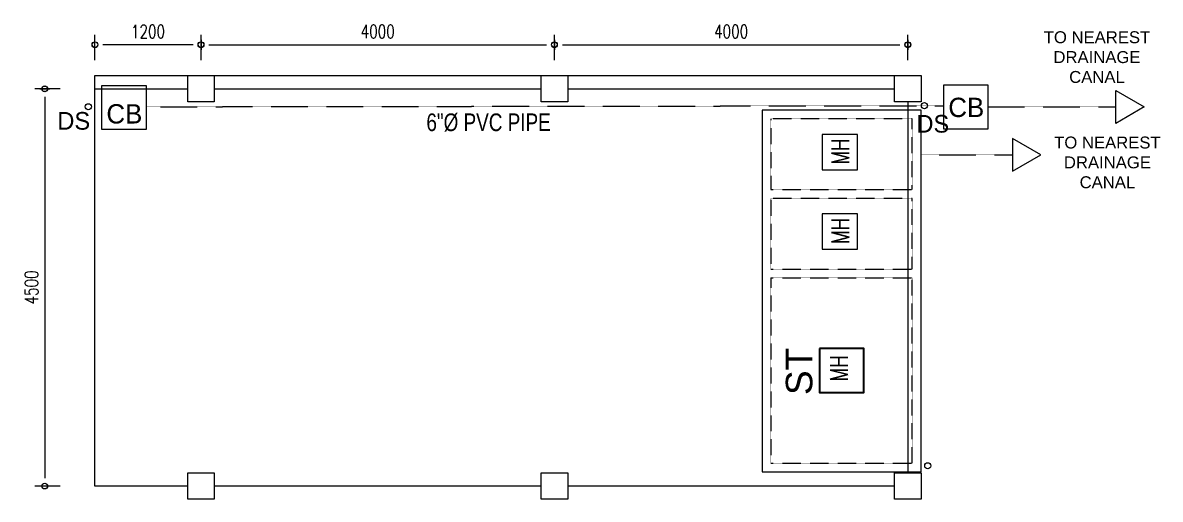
# Model space of a CAD drawing. Header units: millimetres. Extents: x 1634676 to 2610633, y -385676 to -37463.
# Drawn here: x 2116940 to 2129814, y -218295 to -212896 of the extents above; entities that cross this region are included whole.
import ezdxf

# ---------------------------------------------------------------- set-up
doc = ezdxf.new("R2010")
doc.units = ezdxf.units.MM
doc.header["$MEASUREMENT"] = 0
doc.linetypes.add('DASHED', pattern=[0.75, 0.5, -0.25])
doc.linetypes.add('DASHED2', pattern=[0.375, 0.25, -0.125])
doc.layers.get('0').update_dxf_attribs({"lineweight": 15})
doc.layers.get('Defpoints').update_dxf_attribs({"color": 250})
for name, color, linetype, lineweight in [('.1', 1, 'Continuous', 9), ('.15', 7, 'Continuous', 15), ('.2', 2, 'Continuous', 20), ('RED', 1, 'Continuous', 9), ('ST-ANNOT_A', 74, 'Continuous', 20), ('ST-COL_E', 6, 'Continuous', 30), ('ST-DIM_E', 250, 'Continuous', 13), ('ST-HATCH_E', 250, 'Continuous', 9)]:
    doc.layers.add(name, color=color, linetype=linetype, lineweight=lineweight)
doc.styles.add('specs100', font='GOTHIC.TTF', dxfattribs={"height": 0.21})
doc.styles.add('ST_TEXT', font='romans.shx', dxfattribs={"width": 0.75})
doc.styles.get("Standard").update_dxf_attribs({"font": 'GOTHIC.TTF'})
doc.styles.add('STYLE1', font='times.ttf', dxfattribs={"height": 8})
doc.dimstyles.new('ST_D75', dxfattribs={"dimscale": 75, "dimtxt": 2, "dimasz": 1.2, "dimexe": 1.5, "dimexo": 1, "dimgap": 1, "dimtad": 1, "dimdec": 0, "dimzin": 1, "dimdsep": 46, "dimtxsty": 'ST_TEXT', "dimblk": 'OpenIndicator', "dimcen": 1, "dimclrd": 256, "dimclre": 256, "dimclrt": 7, "dimadec": 0, "dimazin": 0, "dimtfac": 1, "dimtdec": 0, "dimtix": 1, "dimtmove": 2, "dimatfit": 3, "dimldrblk": 'OPEN90', "dimfxl": 0.075, "dimlwd": -1, "dimlwe": -1, "dimarcsym": 0})

# ---------------------------------------------------------------- blocks, each defined once
blk = doc.blocks.new('5675675757')
for points in [[(2045777, -47336), (2045777, -47036), (2045477, -47036), (2045477, -47336)], [(2049777, -47336), (2049777, -47036), (2049477, -47036), (2049477, -47336)], [(2053777, -47336), (2053777, -47036), (2053477, -47036), (2053477, -47336)], [(2045777, -51836), (2045777, -51536), (2045477, -51536), (2045477, -51836)], [(2049777, -51836), (2049777, -51536), (2049477, -51536), (2049477, -51836)], [(2053777, -51836), (2053777, -51536), (2053477, -51536), (2053477, -51836)]]:
    blk.add_wipeout(points).dxf.layer = 'ST-HATCH_E'
at = {"layer": '.15', "color": 6}
for points in [[(2045477, -47336), (2045477, -47036), (2045777, -47036), (2045777, -47336)], [(2049477, -47336), (2049477, -47036), (2049777, -47036), (2049777, -47336)], [(2053477, -47336), (2053477, -47036), (2053777, -47036), (2053777, -47336)], [(2045477, -51836), (2045477, -51536), (2045777, -51536), (2045777, -51836)], [(2049477, -51836), (2049477, -51536), (2049777, -51536), (2049777, -51836)], [(2053477, -51836), (2053477, -51536), (2053777, -51536), (2053777, -51836)]]:
    blk.add_lwpolyline(points, close=True, dxfattribs=at)
blk = doc.blocks.new('OpenIndicator')
at = {"layer": 'ST-DIM_E'}
h = blk.add_hatch(color=255, dxfattribs=at)
h.paths.add_polyline_path([(0.35, 0), (0.36, 0, 0.414214), (0, 0.36), (0, 0.35, -0.414214)])
h.paths.add_polyline_path([(0, 0.35), (0, 0.36, 0.414214), (-0.36, 0), (-0.35, 0, -0.414214)])
h.paths.add_polyline_path([(0, -0.35), (0, -0.36, 0.414214), (0.36, 0), (0.35, 0, -0.414214)])
h.paths.add_polyline_path([(-0.35, 0), (-0.36, 0, 0.414214), (0, -0.36), (0, -0.35, -0.414214)])
at = {"layer": 'ST-DIM_E', "color": 255}
blk.add_line((0, 0.63), (0, -0.63), dxfattribs=at)
at = {"layer": 'ST-DIM_E', "color": 255, "const_width": 0.01}
blk.add_lwpolyline([(-0.63, 0), (0.63, 0)], dxfattribs=at)
at = {"layer": 'ST-DIM_E', "color": 255}
for radius in [0.365, 0.35]:
    blk.add_circle((0, 0), radius, dxfattribs=at)
blk = doc.blocks.new('*D2104')
at = {"layer": 'Defpoints', "color": 0, "linetype": 'Continuous', "ltscale": 3, "transparency": 16777216}
for p in [(2122957, -213145), (2118957, -213395), (2122957, -213395)]:
    blk.add_point(p, dxfattribs=at)
at = {"layer": 'ST-DIM_E', "ltscale": 3, "transparency": 16777216}
for p, q in [((2118957, -213320), (2118957, -213032)), ((2122957, -213320), (2122957, -213032)), ((2119047, -213145), (2122867, -213145))]:
    blk.add_line(p, q, dxfattribs=at)
at = {"layer": 'ST-DIM_E', "linetype": 'Continuous', "ltscale": 3, "transparency": 16777216, "xscale": 90, "yscale": 90, "zscale": 90, "rotation": 180}
blk.add_blockref('OpenIndicator', (2118957, -213145), dxfattribs=at)
at = {"layer": 'ST-DIM_E', "linetype": 'Continuous', "ltscale": 3, "transparency": 16777216, "xscale": 90, "yscale": 90, "zscale": 90}
blk.add_blockref('OpenIndicator', (2122957, -213145), dxfattribs=at)
at = {"layer": 'ST-DIM_E', "color": 7, "linetype": 'Continuous', "ltscale": 3, "transparency": 16777216, "insert": (2120957, -212995), "char_height": 150, "attachment_point": 5, "style": 'ST_TEXT'}
blk.add_mtext('4000', dxfattribs=at)
blk = doc.blocks.new('_Open90')
at = {"color": 0, "linetype": 'ByBlock', "lineweight": -2}
for p, q in [((0, 0), (-1, 0)), ((-0.5, 0.5), (0, 0)), ((0, 0), (-0.5, -0.5))]:
    blk.add_line(p, q, dxfattribs=at)
blk = doc.blocks.new('*D2105')
at = {"layer": 'Defpoints', "color": 0, "linetype": 'Continuous', "ltscale": 3, "transparency": 16777216}
for p in [(2126957, -213145), (2122957, -213395), (2126957, -213395)]:
    blk.add_point(p, dxfattribs=at)
at = {"layer": 'ST-DIM_E', "ltscale": 3, "transparency": 16777216}
for p, q in [((2122957, -213320), (2122957, -213032)), ((2126957, -213320), (2126957, -213032)), ((2123047, -213145), (2126867, -213145))]:
    blk.add_line(p, q, dxfattribs=at)
at = {"layer": 'ST-DIM_E', "linetype": 'Continuous', "ltscale": 3, "transparency": 16777216, "xscale": 90, "yscale": 90, "zscale": 90, "rotation": 180}
blk.add_blockref('OpenIndicator', (2122957, -213145), dxfattribs=at)
at = {"layer": 'ST-DIM_E', "linetype": 'Continuous', "ltscale": 3, "transparency": 16777216, "xscale": 90, "yscale": 90, "zscale": 90}
blk.add_blockref('OpenIndicator', (2126957, -213145), dxfattribs=at)
at = {"layer": 'ST-DIM_E', "color": 7, "linetype": 'Continuous', "ltscale": 3, "transparency": 16777216, "insert": (2124957, -212995), "char_height": 150, "attachment_point": 5, "style": 'ST_TEXT'}
blk.add_mtext('4000', dxfattribs=at)
blk = doc.blocks.new('*D2106')
at = {"layer": 'Defpoints', "color": 0, "linetype": 'Continuous', "ltscale": 3, "transparency": 16777216}
for p in [(2117438, -213645), (2117188, -218145), (2117438, -218145)]:
    blk.add_point(p, dxfattribs=at)
at = {"layer": 'ST-DIM_E', "ltscale": 3, "transparency": 16777216}
for p, q in [((2117363, -213645), (2117076, -213645)), ((2117188, -213735), (2117188, -218055)), ((2117363, -218145), (2117076, -218145))]:
    blk.add_line(p, q, dxfattribs=at)
at = {"layer": 'ST-DIM_E', "linetype": 'Continuous', "ltscale": 3, "transparency": 16777216, "xscale": 90, "yscale": 90, "zscale": 90}
for p, rotation in [((2117188, -213645), 90), ((2117188, -218145), 270)]:
    blk.add_blockref('OpenIndicator', p, dxfattribs=dict(at, rotation=rotation))
at = {"layer": 'ST-DIM_E', "color": 7, "linetype": 'Continuous', "ltscale": 3, "transparency": 16777216, "insert": (2117038, -215895), "char_height": 150, "attachment_point": 5, "rotation": 90, "style": 'ST_TEXT'}
blk.add_mtext('4500', dxfattribs=at)
blk = doc.blocks.new('*D2107')
at = {"layer": 'Defpoints', "color": 0, "linetype": 'Continuous', "ltscale": 3, "transparency": 16777216}
for p in [(2117757, -213145), (2117757, -213395), (2118957, -213395)]:
    blk.add_point(p, dxfattribs=at)
at = {"layer": 'ST-DIM_E', "ltscale": 3, "transparency": 16777216}
for p, q in [((2117757, -213320), (2117757, -213032)), ((2118957, -213320), (2118957, -213032)), ((2118867, -213145), (2117847, -213145))]:
    blk.add_line(p, q, dxfattribs=at)
at = {"layer": 'ST-DIM_E', "linetype": 'Continuous', "ltscale": 3, "transparency": 16777216, "xscale": 90, "yscale": 90, "zscale": 90, "rotation": 180}
blk.add_blockref('OpenIndicator', (2117757, -213145), dxfattribs=at)
at = {"layer": 'ST-DIM_E', "linetype": 'Continuous', "ltscale": 3, "transparency": 16777216, "xscale": 90, "yscale": 90, "zscale": 90}
blk.add_blockref('OpenIndicator', (2118957, -213145), dxfattribs=at)
at = {"layer": 'ST-DIM_E', "color": 7, "linetype": 'Continuous', "ltscale": 3, "transparency": 16777216, "insert": (2118357, -212995), "char_height": 150, "attachment_point": 5, "style": 'ST_TEXT'}
blk.add_mtext('1200', dxfattribs=at)

msp = doc.modelspace()

# ---------------------------------------------------------------- linework, layer by layer
at = {"layer": '.1'}
msp.add_lwpolyline([(2117757, -213494.711), (2126957, -213494.711), (2126957, -218144.711), (2117757, -218144.711)], close=True, dxfattribs=at)
for points in [[(2117757, -213644.711), (2118807, -213644.711)], [(2119107, -213644.711), (2122807, -213644.711)], [(2123107, -213644.711), (2126807, -213644.711)]]:
    msp.add_lwpolyline(points, dxfattribs=at)
at = {"layer": '.2', "color": 1}
for points in [[(2117835.466, -213606.762), (2118335.466, -213606.762), (2118335.466, -214106.762), (2117835.466, -214106.762)], [(2127364.049, -213600.627), (2127864.049, -213600.627), (2127864.049, -214100.627), (2127364.049, -214100.627)]]:
    msp.add_lwpolyline(points, close=True, dxfattribs=at)
at = {"layer": '.2', "color": 1, "linetype": 'Continuous', "ltscale": 0.3}
for points in [[(2129630.746, -213850.627), (2129309.512, -214036.092), (2129309.512, -213665.162)], [(2128461.587, -214393.935), (2128140.352, -214208.47), (2128140.352, -214579.4)]]:
    msp.add_lwpolyline(points, close=True, dxfattribs=at)
at = {"layer": '.2', "color": 1, "linetype": 'DASHED', "ltscale": 5}
msp.add_lwpolyline([(2127864.049, -213850.627), (2129309.512, -213850.627)], dxfattribs=at)
at = {"layer": '.2', "color": 1, "linetype": 'Continuous', "ltscale": 3}
msp.add_circle((2117681.128, -213848.321), 35, dxfattribs=at)

# ---------------------------------------------------------------- texts
at = {"layer": '.2', "color": 1, "style": 'specs100'}
for s, height, p in [('CB', 218.7675, (2117886.4, -214037.906)), ('CB', 218.7675, (2127414.983, -213964.675)), ('DS', 200, (2117330.965, -214107.879))]:
    msp.add_text(s, height=height, dxfattribs=at).set_placement(p)
at = {"layer": '.2', "color": 1, "insert": (2129097.445, -213286.468, -5), "char_height": 150, "attachment_point": 5, "style": 'specs100'}
msp.add_mtext('{\\fSwis721 LtEx BT|b0|i0|c0|p34;\\H0.9x;TO NEAREST \\PDRAINAGE\\PCANAL }', dxfattribs=at)
at = {"layer": 'ST-ANNOT_A', "insert": (2129215.43, -214479.336, -5), "char_height": 150, "attachment_point": 5}
msp.add_mtext('{\\fSwis721 LtEx BT|b0|i0|c0|p34;\\H0.9x;TO NEAREST \\PDRAINAGE\\PCANAL }', dxfattribs=at)

# ---------------------------------------------------------------- dimensions: what is measured, and where the dimension line sits
at = {"layer": 'ST-DIM_E', "color": 1, "linetype": 'Continuous', "ltscale": 3}
for base, p1, p2, picture, middle in [((2117757, -213144.711), (2118957, -213394.711), (2117757, -213394.711), '*D2107', (2118357, -212994.711)), ((2122957, -213144.711), (2118957, -213394.711), (2122957, -213394.711), '*D2104', (2120957, -212994.711)), ((2126957, -213144.711), (2122957, -213394.711), (2126957, -213394.711), '*D2105', (2124957, -212994.711))]:
    dim = msp.add_linear_dim(base=base, p1=p1, p2=p2, dimstyle='ST_D75', dxfattribs=at)
    dim.commit()
    dim.dimension.update_dxf_attribs({"geometry": picture, "text_midpoint": middle})
dim = msp.add_linear_dim(base=(2117188, -218144.711), p1=(2117438, -213644.711), p2=(2117438, -218144.711), angle=90, dimstyle='ST_D75', dxfattribs=at)
dim.commit()
dim.dimension.update_dxf_attribs({"geometry": '*D2106', "text_midpoint": (2117038, -215894.711)})

# ---------------------------------------------------------------- next in the draw order: block references
at = {"layer": '.2', "color": 1, "linetype": 'Continuous'}
msp.add_blockref('5675675757', (73330.348, -166458.211), dxfattribs=at)

# ---------------------------------------------------------------- next in the draw order: linework, layer by layer
at = {"layer": '.2', "color": 1, "linetype": 'DASHED', "ltscale": 5}
msp.add_line((2118335.466, -213848.321), (2127364.049, -213836.21), dxfattribs=at)
at = {"layer": '.2', "color": 2, "linetype": 'DASHED2', "ltscale": 5}
msp.add_line((2125407, -215785.711), (2127007, -215785.711), dxfattribs=at)
at = {"layer": '.2', "color": 2, "linetype": 'Continuous', "ltscale": 0.3}
msp.add_lwpolyline([(2127107, -213885.711), (2125307, -213885.711), (2125307, -217985.711), (2127107, -217985.711)], close=True, dxfattribs=at)
at = {"layer": '.2', "color": 1, "linetype": 'Continuous', "ltscale": 3}
for points in [[(2125307, -217985.711), (2127107, -217985.711), (2127107, -213885.711), (2125307, -213885.711)], [(2125986.783, -214161.067), (2125986.783, -214561.067), (2126386.783, -214561.067), (2126386.783, -214161.067)], [(2125986.783, -215061.067), (2125986.783, -215461.067), (2126386.783, -215461.067), (2126386.783, -215061.067)]]:
    msp.add_lwpolyline(points, close=True, dxfattribs=at)
at = {"layer": '.2', "color": 2, "linetype": 'DASHED2', "ltscale": 5}
for points in [[(2127007, -214786.423), (2127007, -213985.711), (2125407, -213985.711), (2125407, -214786.423)], [(2127007, -215686.423), (2127007, -214885.711), (2125407, -214885.711), (2125407, -215686.423)]]:
    msp.add_lwpolyline(points, close=True, dxfattribs=at)
at = {"layer": '.2', "color": 1, "linetype": 'DASHED', "ltscale": 5}
msp.add_lwpolyline([(2127107, -214393.935), (2128140.352, -214393.935)], dxfattribs=at)
at = {"layer": '.2', "color": 2, "linetype": 'DASHED2', "ltscale": 5}
msp.add_lwpolyline([(2125407, -215785.711), (2125407, -217885.711), (2127007, -217885.711), (2127007, -215785.711)], dxfattribs=at)
at = {"layer": '.2', "color": 1, "linetype": 'Continuous', "ltscale": 3}
for centre in [(2127144.825, -213836.485), (2127182.481, -217915.711)]:
    msp.add_circle(centre, 35, dxfattribs=at)
at = {"layer": 'ST-COL_E', "color": 2, "ltscale": 2}
msp.add_lwpolyline([(2125957, -216585.711), (2125957, -217085.711), (2126457, -217085.711), (2126457, -216585.711)], close=True, dxfattribs=at)

# ---------------------------------------------------------------- next in the draw order: texts
at = {"layer": '.2', "color": 1, "style": 'specs100', "width": 0.8}
msp.add_text('6"%%C PVC PIPE ', height=200, dxfattribs=at).set_placement((2121507.877, -214124.091, -5))
at = {"layer": '.2', "color": 1, "style": 'specs100'}
msp.add_text('DS', height=200, dxfattribs=at).set_placement((2127053.858, -214141.028))
at = {"color": 3, "char_height": 200, "attachment_point": 1, "rotation": 90, "style": 'ST_TEXT'}
for insert in [(2126092.649, -214502.948, -5), (2126092.649, -215402.948, -5), (2126079.413, -216959.002, 0)]:
    msp.add_mtext('MH', dxfattribs=dict(at, insert=insert))
at = {"layer": 'RED', "color": 1, "linetype": 'Continuous', "ltscale": 1000, "insert": (2125727.864, -216846.077, 5), "char_height": 300, "attachment_point": 5, "rotation": 90, "style": 'STYLE1'}
msp.add_mtext('{\\fArial|b0|i0|c0|p34;\\C4;ST}', dxfattribs=at)

doc.saveas('drawing.dxf')
